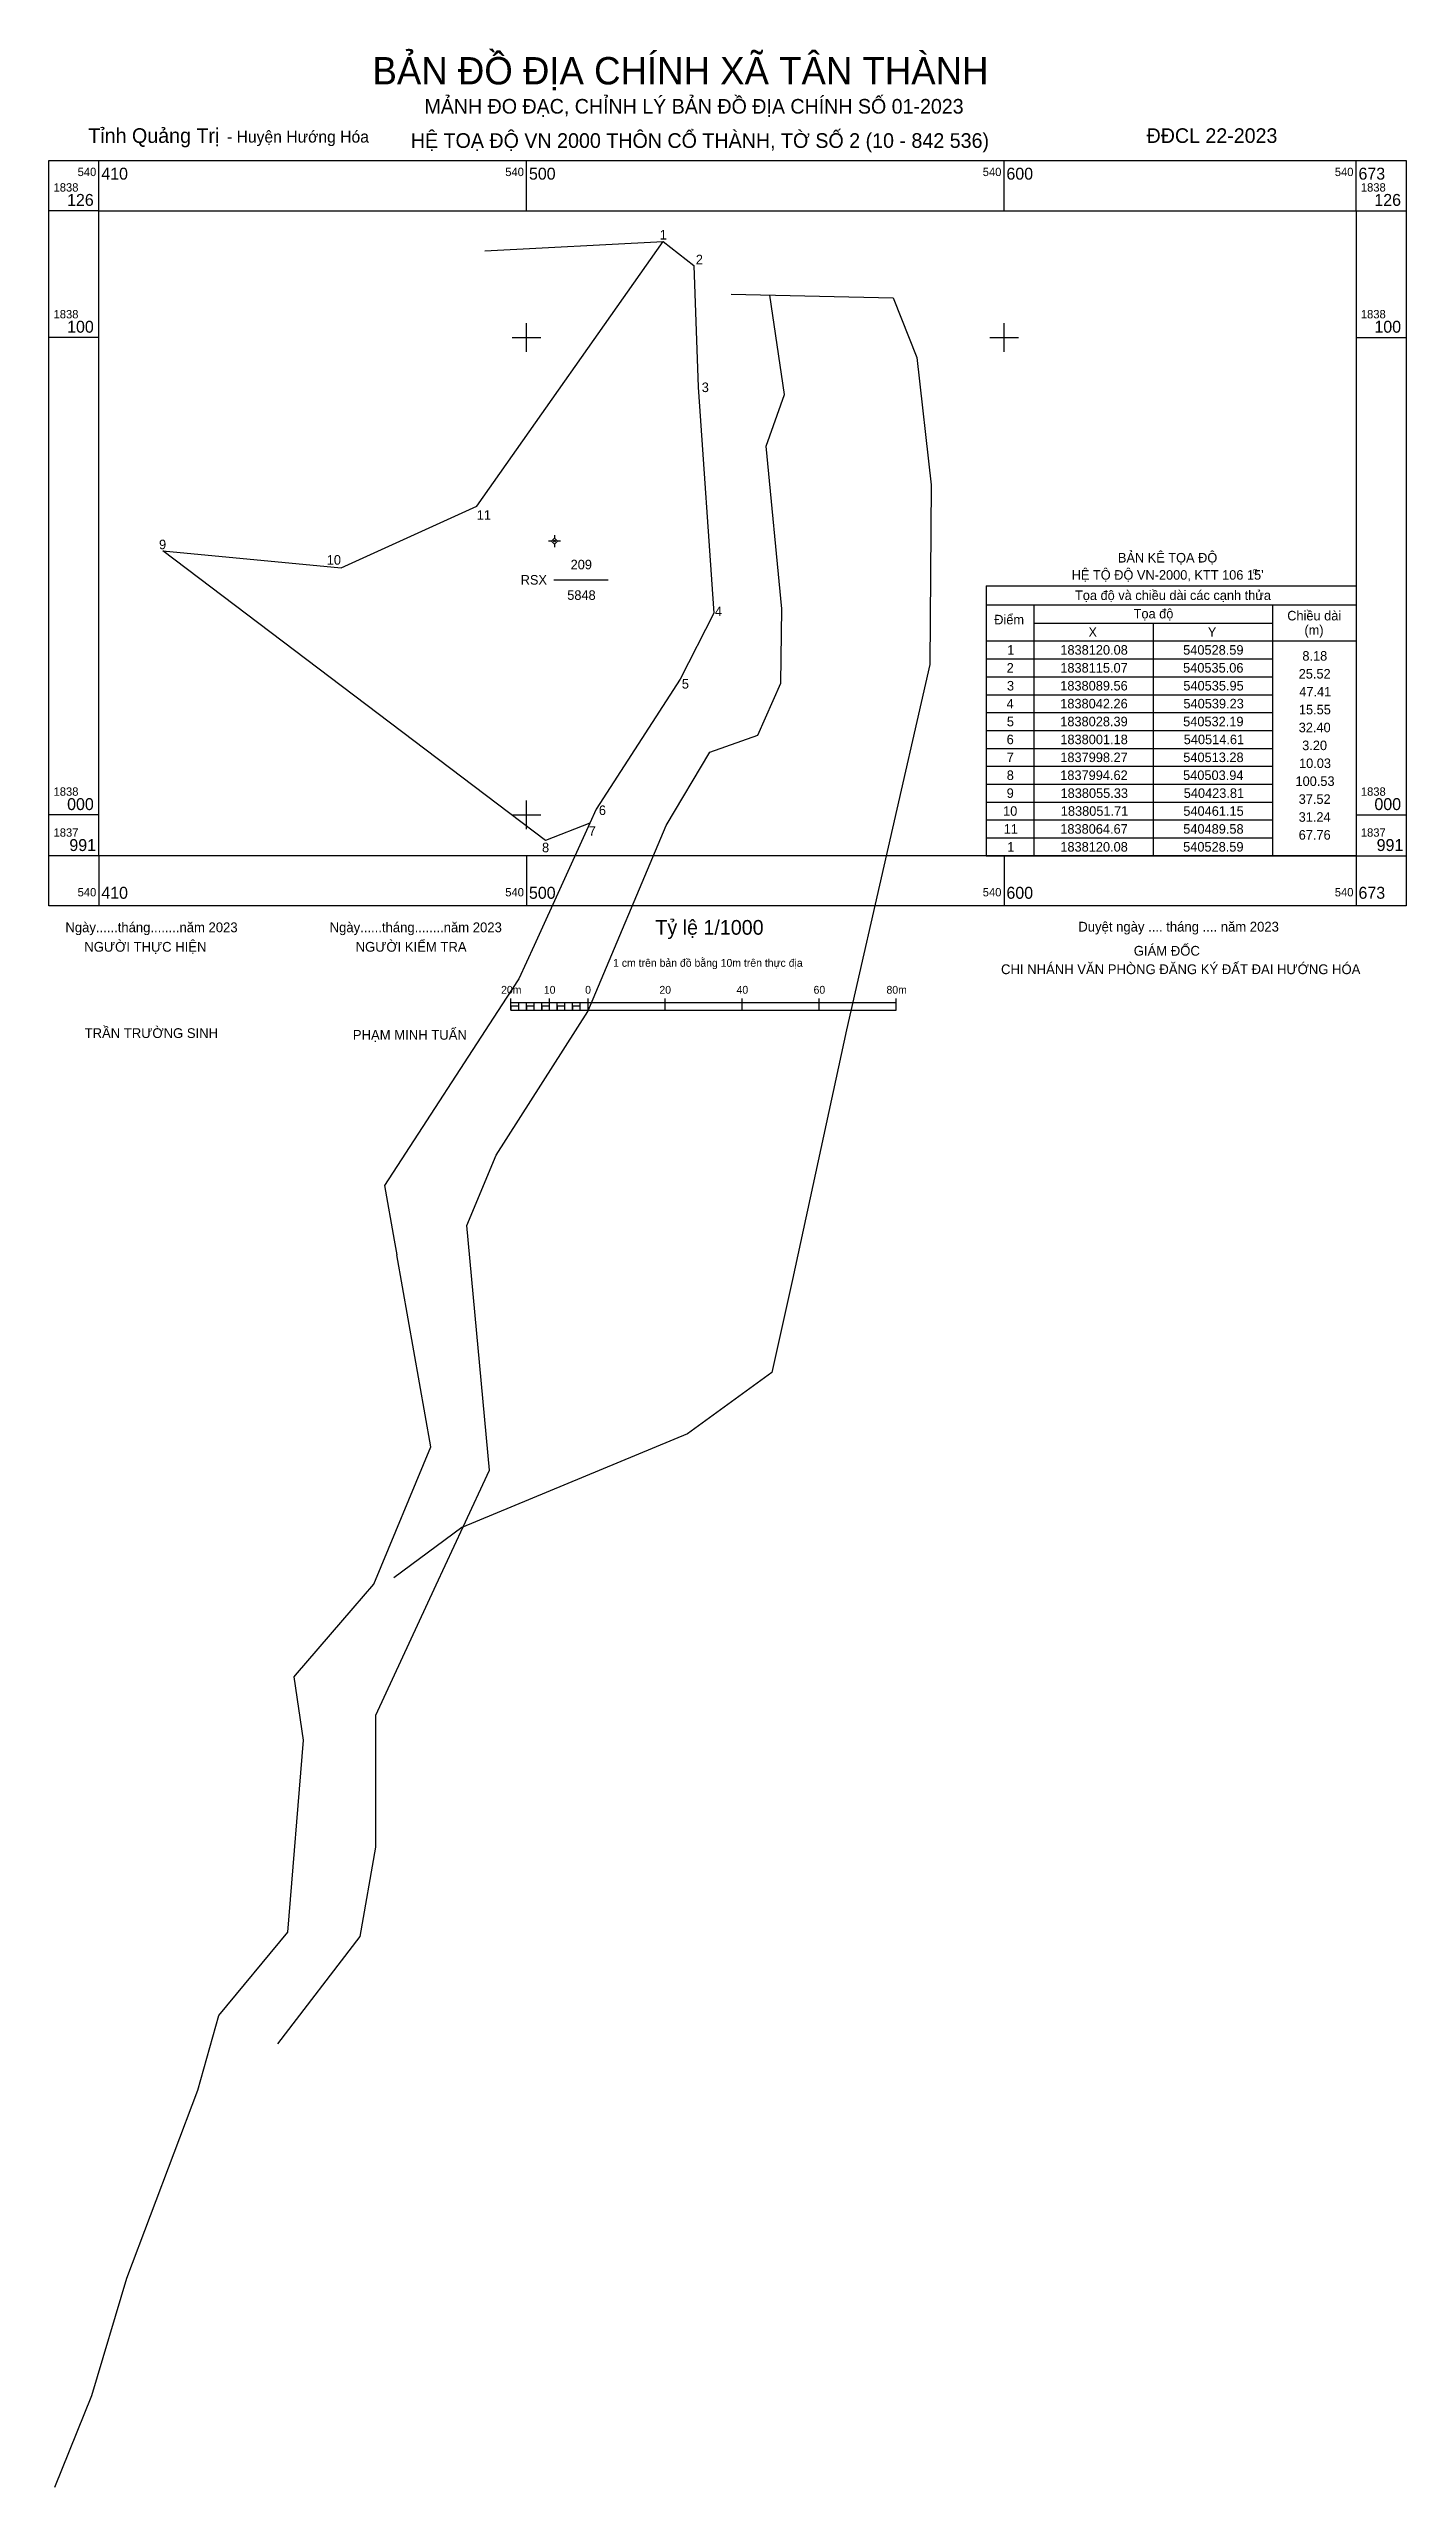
# Model space of a CAD drawing. Extents: x 540400 to 540684, y 1837650 to 1838160.
import ezdxf

# ---------------------------------------------------------------- set-up
doc = ezdxf.new("R2010")
doc.units = 0
for name, color, linetype in [('Level 10', 7, 'Continuous'), ('Level 11', 7, 'Continuous'), ('Level 12', 7, 'Continuous'), ('Level 13', 7, 'Continuous'), ('Level 2', 7, 'Continuous'), ('Level 4', 7, 'Continuous'), ('Level 63', 7, 'Continuous'), ('Level 7', 7, 'Continuous')]:
    doc.layers.add(name, color=color, linetype=linetype)

msp = doc.modelspace()

# ---------------------------------------------------------------- linework, layer by layer
at = {"layer": 'Level 10'}
for points in [[(540539.23, 1838042.26), (540532.19, 1838028.39), (540514.61, 1838001.18), (540513.28, 1837998.27), (540503.94, 1837994.62), (540423.81, 1838055.33), (540461.15, 1838051.71), (540489.58, 1838064.67), (540528.59, 1838120.08), (540535.06, 1838115.07), (540535.95, 1838089.56), (540539.23, 1838042.26)], [(540491.26, 1838118.16), (540528.59, 1838120.08), (540535.06, 1838115.06), (540535.95, 1838089.56), (540539.23, 1838042.26), (540532.19, 1838028.39), (540514.61, 1838001.18), (540513.28, 1837998.27), (540501.58, 1837972.6), (540498.36, 1837965.62), (540495.74, 1837961.59), (540470.24, 1837922.38), (540472.28, 1837910.87), (540472.82, 1837907.86)], [(540486.71, 1837850.85), (540492.22, 1837862.74), (540487.46, 1837913.99), (540493.6, 1837928.73), (540512.86, 1837958.78), (540529.27, 1837997.74), (540538.41, 1838013.16), (540548.45, 1838016.67), (540553.27, 1838027.57), (540553.43, 1838043.13), (540550.16, 1838077.2), (540554.05, 1838088.07), (540550.93, 1838108.86)], [(540468.02, 1837838.87), (540479.96, 1837867.64), (540472.82, 1837907.86)], [(540447.91, 1837742.55), (540465.15, 1837765.06), (540468.4, 1837783.73), (540468.44, 1837811.41), (540481.09, 1837838.71), (540486.71, 1837850.84)], [(540401.17, 1837649.67), (540408.92, 1837668.87), (540416.28, 1837693.48), (540431.12, 1837732.86), (540435.53, 1837748.5), (540450.02, 1837765.95), (540453.29, 1837806.13), (540451.31, 1837819.43), (540451.6, 1837819.77), (540463.66, 1837833.8), (540468.02, 1837838.87)]]:
    msp.add_lwpolyline(points, dxfattribs=at)
at = {"layer": 'Level 11'}
for p, q in [((540505.22, 1838057.35), (540504.6, 1838057.35)), ((540505.85, 1838057.98), (540505.22, 1838057.35)), ((540505.22, 1838057.35), (540505.85, 1838056.73)), ((540505.85, 1838058.6), (540505.85, 1838057.98)), ((540506.47, 1838057.35), (540505.85, 1838057.98)), ((540505.85, 1838056.73), (540506.47, 1838057.35)), ((540505.85, 1838056.73), (540505.85, 1838056.1)), ((540507.1, 1838057.35), (540506.47, 1838057.35))]:
    msp.add_line(p, q, dxfattribs=at)
msp.add_circle((540505.85, 1838057.35), 0.15, dxfattribs=at)
at = {"layer": 'Level 12'}
msp.add_lwpolyline([(540542.84, 1838109.04), (540576.75, 1838108.3), (540581.73, 1838095.83), (540584.72, 1838069.16), (540584.44, 1838031.52), (540566.98, 1837954.94), (540555.7, 1837902.64), (540551.36, 1837883.19), (540533.67, 1837870.32), (540486.43, 1837850.73), (540472.23, 1837840.17)], dxfattribs=at)
at = {"layer": 'Level 13'}
msp.add_line((540505.68, 1838049.23), (540517.09, 1838049.23), dxfattribs=at)
at = {"layer": 'Level 2'}
for p, q in [((540496.73, 1837959.07), (540496.73, 1837961.53)), ((540496.73, 1837960.71), (540577.43, 1837960.71)), ((540496.73, 1837959.07), (540577.43, 1837959.07)), ((540498.35, 1837959.07), (540498.35, 1837960.71)), ((540499.96, 1837959.07), (540499.96, 1837960.71)), ((540501.57, 1837959.07), (540501.57, 1837960.71)), ((540503.19, 1837959.07), (540503.19, 1837960.71)), ((540504.8, 1837959.07), (540504.8, 1837961.53)), ((540506.42, 1837959.07), (540506.42, 1837960.71)), ((540508.03, 1837959.07), (540508.03, 1837960.71)), ((540509.64, 1837959.07), (540509.64, 1837960.71)), ((540511.26, 1837959.07), (540511.26, 1837960.71)), ((540512.87, 1837959.07), (540512.87, 1837961.53)), ((540529.01, 1837959.07), (540529.01, 1837961.53)), ((540545.15, 1837959.07), (540545.15, 1837961.53)), ((540561.29, 1837959.07), (540561.29, 1837961.53)), ((540577.43, 1837959.07), (540577.43, 1837961.53))]:
    msp.add_line(p, q, dxfattribs=at)
for points in [[(540496.73, 1837959.07), (540498.35, 1837959.07), (540498.35, 1837959.89), (540496.73, 1837959.89)], [(540499.96, 1837959.07), (540501.57, 1837959.07), (540501.57, 1837959.89), (540499.96, 1837959.89)], [(540503.19, 1837959.07), (540504.8, 1837959.07), (540504.8, 1837959.89), (540503.19, 1837959.89)], [(540506.42, 1837959.07), (540508.03, 1837959.07), (540508.03, 1837959.89), (540506.42, 1837959.89)], [(540509.64, 1837959.07), (540511.26, 1837959.07), (540511.26, 1837959.89), (540509.64, 1837959.89)]]:
    msp.add_lwpolyline(points, close=True, dxfattribs=at)
at = {"layer": 'Level 63'}
for p, q in [((540410.44, 1838126.56), (540410.44, 1838137.06)), ((540500, 1838126.56), (540500, 1838137.06)), ((540600, 1838126.56), (540600, 1838137.06)), ((540673.73, 1838126.56), (540673.73, 1838137.06)), ((540410.44, 1838126.56), (540399.94, 1838126.56)), ((540673.73, 1838126.56), (540684.23, 1838126.56)), ((540500, 1838097), (540500, 1838103)), ((540600, 1838097), (540600, 1838103)), ((540410.44, 1838100), (540399.94, 1838100)), ((540497, 1838100), (540503, 1838100)), ((540597, 1838100), (540603, 1838100)), ((540673.73, 1838100), (540684.23, 1838100)), ((540596.23, 1838047.97), (540673.73, 1838047.97)), ((540596.23, 1838047.97), (540596.23, 1837991.42)), ((540673.73, 1838047.97), (540673.73, 1837991.42)), ((540596.23, 1838044.02), (540673.73, 1838044.02)), ((540606.23, 1838044.02), (540606.23, 1837991.42)), ((540606.23, 1838040.17), (540656.23, 1838040.17)), ((540631.23, 1838040.17), (540631.23, 1837991.42)), ((540656.23, 1838044.02), (540656.23, 1837991.42)), ((540596.23, 1838036.42), (540673.73, 1838036.42)), ((540596.23, 1838032.67), (540656.23, 1838032.67)), ((540596.23, 1838028.92), (540656.23, 1838028.92)), ((540596.23, 1838025.17), (540656.23, 1838025.17)), ((540596.23, 1838021.42), (540656.23, 1838021.42)), ((540596.23, 1838017.67), (540656.23, 1838017.67)), ((540596.23, 1838013.92), (540656.23, 1838013.92)), ((540596.23, 1838010.17), (540656.23, 1838010.17)), ((540596.23, 1838006.42), (540656.23, 1838006.42)), ((540410.44, 1838000), (540399.94, 1838000)), ((540497, 1838000), (540503, 1838000)), ((540500, 1837997), (540500, 1838003)), ((540596.23, 1838002.67), (540656.23, 1838002.67)), ((540673.73, 1838000), (540684.23, 1838000)), ((540596.23, 1837998.92), (540656.23, 1837998.92)), ((540596.23, 1837995.17), (540656.23, 1837995.17)), ((540410.44, 1837991.42), (540399.94, 1837991.42)), ((540410.44, 1837991.42), (540410.44, 1837980.92)), ((540500, 1837991.42), (540500, 1837980.92)), ((540596.23, 1837991.42), (540673.73, 1837991.42)), ((540600, 1837991.42), (540600, 1837980.92)), ((540673.73, 1837991.42), (540673.73, 1837980.92)), ((540673.73, 1837991.42), (540684.23, 1837991.42))]:
    msp.add_line(p, q, dxfattribs=at)
for points in [[(540399.94, 1838137.06), (540684.23, 1838137.06), (540684.23, 1837980.92), (540399.94, 1837980.92), (540399.94, 1838137.06)], [(540410.44, 1838126.56), (540673.73, 1838126.56), (540673.73, 1837991.42), (540410.44, 1837991.42), (540410.44, 1838126.56)]]:
    msp.add_lwpolyline(points, dxfattribs=at)
at = {"layer": 'Level 7'}
for p, q in [((540528.59, 1838120.08), (540528.59, 1838120.08)), ((540535.06, 1838115.07), (540535.06, 1838115.07)), ((540535.95, 1838089.56), (540535.95, 1838089.56)), ((540489.58, 1838064.67), (540489.58, 1838064.67)), ((540423.81, 1838055.33), (540423.81, 1838055.33)), ((540461.15, 1838051.71), (540461.15, 1838051.71)), ((540539.23, 1838042.26), (540539.23, 1838042.26)), ((540532.19, 1838028.39), (540532.19, 1838028.39)), ((540514.61, 1838001.18), (540514.61, 1838001.18)), ((540503.94, 1837994.62), (540503.94, 1837994.62)), ((540513.28, 1837998.27), (540513.28, 1837998.27))]:
    msp.add_line(p, q, dxfattribs=at)

# ---------------------------------------------------------------- texts
at = {"layer": 'Level 12'}
for s, p in [('1', (540527.89, 1838120.52)), ('2', (540535.45, 1838115.33)), ('3', (540536.69, 1838088.56)), ('11', (540489.58, 1838061.82)), ('9', (540423.03, 1838055.64)), ('10', (540458.15, 1838052.41)), ('4', (540539.44, 1838041.64)), ('5', (540532.52, 1838026.45)), ('6', (540515.14, 1837999.96)), ('8', (540503.24, 1837992.16)), ('7', (540513.02, 1837995.61))]:
    msp.add_text(s, height=2, dxfattribs=at).set_placement(p)
at = {"layer": 'Level 13'}
msp.add_text('209', height=2, dxfattribs=at).set_placement((540509.23, 1838051.43))
at = {"layer": 'Level 2'}
for s, height, p in [('BẢN ĐỒ ĐỊA CHÍNH XÃ TÂN THÀNH', 5.7309, (540467.73, 1838153.01)), ('MẢNH ĐO ĐẠC, CHỈNH LÝ BẢN ĐỒ ĐỊA CHÍNH SỐ 01-2023', 3.0698, (540478.62, 1838146.89)), ('Tỉnh Quảng Trị', 3.0783, (540408.21, 1838140.75)), ('- Huyện Hướng Hóa', 2.4561, (540437.26, 1838140.83)), ('HỆ TOẠ ĐỘ VN 2000 THÔN CỔ THÀNH, TỜ SỐ 2 (10 - 842 536)', 3.0783, (540475.75, 1838139.71)), (' ĐĐCL 22-2023', 3.0699, (540628.72, 1838140.75)), ('RSX', 2, (540498.77, 1838048.23)), ('Ngày......tháng........năm 2023', 2.0472, (540403.42, 1837975.41)), ('NGƯỜI THỰC HIỆN', 2.0472, (540407.38, 1837971.33)), ('Ngày......tháng........năm 2023', 2.0472, (540458.76, 1837975.41)), ('NGƯỜI KIỂM TRA', 2.0472, (540464.2, 1837971.33)), ('Tỷ lệ 1/1000', 3.0791, (540526.98, 1837974.89)), ('Duyệt ngày .... tháng .... năm 2023', 2.0472, (540615.56, 1837975.55)), ('1 cm trên bản đồ bằng 10m trên thực địa', 1.6377, (540518.13, 1837968.17)), ('CHI NHÁNH VĂN PHÒNG ĐĂNG KÝ ĐẤT ĐAI HƯỚNG HÓA', 2.0472, (540599.37, 1837966.63)), ('GIÁM ĐỐC', 2.047, (540627.17, 1837970.5)), ('20m', 1.638, (540494.67, 1837962.53)), ('10', 1.638, (540503.62, 1837962.53)), ('0', 1.64, (540512.27, 1837962.53)), ('20', 1.638, (540527.82, 1837962.53)), ('40', 1.638, (540543.98, 1837962.53)), ('60', 1.638, (540560.11, 1837962.53)), ('80m', 1.638, (540575.38, 1837962.53)), ('TRẦN TRƯỜNG SINH', 2.0472, (540407.44, 1837953.25)), ('PHẠM MINH TUẤN', 2.0472, (540463.62, 1837952.89))]:
    msp.add_text(s, height=height, dxfattribs=at).set_placement(p)
at = {"layer": 'Level 4'}
msp.add_text('5848', height=2, dxfattribs=at).set_placement((540508.52, 1838045.03))
at = {"layer": 'Level 63'}
for s, height, p in [('1838', 1.75, (540400.94, 1838130.56)), ('540', 1.75, (540405.98, 1838133.81)), ('410', 2.5, (540410.94, 1838133.06)), ('540', 1.75, (540495.54, 1838133.81)), ('500', 2.5, (540500.5, 1838133.06)), ('540', 1.75, (540595.54, 1838133.81)), ('600', 2.5, (540600.5, 1838133.06)), ('540', 1.75, (540669.27, 1838133.81)), ('673', 2.5, (540674.23, 1838133.06)), ('1838', 1.75, (540674.73, 1838130.56)), ('126', 2.5, (540403.77, 1838127.56)), ('126', 2.5, (540677.56, 1838127.56)), ('1838', 1.75, (540400.94, 1838104)), ('100', 2.5, (540403.78, 1838101)), ('1838', 1.75, (540674.73, 1838104)), ('100', 2.5, (540677.57, 1838101)), ('BẢN KÊ TỌA ĐỘ', 2, (540623.85, 1838052.86)), ("HỆ TỘ ĐỘ VN-2000, KTT 106 15'", 2, (540614.16, 1838049.26)), ('O', 1, (540652.04, 1838050.5)), ('Tọa độ và chiều dài các cạnh thửa', 2, (540614.86, 1838045)), ('Điểm', 2, (540597.95, 1838039.9)), ('Tọa độ', 2, (540627.14, 1838041.15)), ('Chiều dài', 2, (540659.31, 1838040.73)), ('1', 2, (540600.67, 1838033.55)), ('1838120.08', 2, (540611.79, 1838033.55)), ('X', 2, (540617.68, 1838037.3)), ('540528.59', 2, (540637.51, 1838033.55)), ('Y', 2, (540642.68, 1838037.3)), ('(m)', 2, (540662.91, 1838037.71)), ('2', 2, (540600.55, 1838029.8)), ('1838115.07', 2, (540611.78, 1838029.8)), ('540535.06', 2, (540637.5, 1838029.8)), ('25.52', 2, (540661.71, 1838028.55)), ('8.18', 2, (540662.48, 1838032.3)), ('3', 2, (540600.61, 1838026.05)), ('1838089.56', 2, (540611.77, 1838026.05)), ('540535.95', 2, (540637.55, 1838026.05)), ('47.41', 2, (540661.83, 1838024.8)), ('4', 2, (540600.54, 1838022.3)), ('5', 2, (540600.59, 1838018.55)), ('1838042.26', 2, (540611.77, 1838022.3)), ('1838028.39', 2, (540611.77, 1838018.55)), ('540532.19', 2, (540637.51, 1838018.55)), ('540539.23', 2, (540637.57, 1838022.3)), ('15.55', 2, (540661.75, 1838021.05)), ('6', 2, (540600.55, 1838014.8)), ('1838001.18', 2, (540611.79, 1838014.8)), ('540514.61', 2, (540637.63, 1838014.8)), ('32.40', 2, (540661.71, 1838017.3)), ('3.20', 2, (540662.44, 1838013.55)), ('7', 2, (540600.56, 1838011.05)), ('1837998.27', 2, (540611.78, 1838011.05)), ('540513.28', 2, (540637.53, 1838011.05)), ('10.03', 2, (540661.78, 1838009.8)), ('1838', 1.75, (540400.94, 1838004)), ('9', 2, (540600.55, 1838003.55)), ('8', 2, (540600.57, 1838007.3)), ('1837994.62', 2, (540611.77, 1838007.3)), ('1838055.33', 2, (540611.83, 1838003.55)), ('540503.94', 2, (540637.5, 1838007.3)), ('540423.81', 2, (540637.63, 1838003.55)), ('100.53', 2, (540661.04, 1838006.05)), ('1838', 1.75, (540674.73, 1838004)), ('000', 2.5, (540403.78, 1838001)), ('10', 2, (540599.8, 1837999.8)), ('1838051.71', 2, (540611.89, 1837999.8)), ('540461.15', 2, (540637.55, 1837999.8)), ('31.24', 2, (540661.7, 1837998.55)), ('37.52', 2, (540661.71, 1838002.3)), ('000', 2.5, (540677.57, 1838001)), ('1837', 1.75, (540400.94, 1837995.42)), ('991', 2.5, (540404.25, 1837992.42)), ('11', 2, (540599.93, 1837996.05)), ('1', 2, (540600.67, 1837992.3)), ('1838064.67', 2, (540611.78, 1837996.05)), ('1838120.08', 2, (540611.79, 1837992.3)), ('540528.59', 2, (540637.51, 1837992.3)), ('540489.58', 2, (540637.53, 1837996.05)), ('67.76', 2, (540661.71, 1837994.8)), ('1837', 1.75, (540674.73, 1837995.42)), ('991', 2.5, (540678.04, 1837992.42)), ('540', 1.75, (540405.98, 1837982.92)), ('410', 2.5, (540410.94, 1837982.42)), ('540', 1.75, (540495.54, 1837982.92)), ('500', 2.5, (540500.5, 1837982.42)), ('540', 1.75, (540595.54, 1837982.92)), ('600', 2.5, (540600.5, 1837982.42)), ('540', 1.75, (540669.27, 1837982.92)), ('673', 2.5, (540674.23, 1837982.42))]:
    msp.add_text(s, height=height, dxfattribs=at).set_placement(p)

doc.saveas('drawing.dxf')
